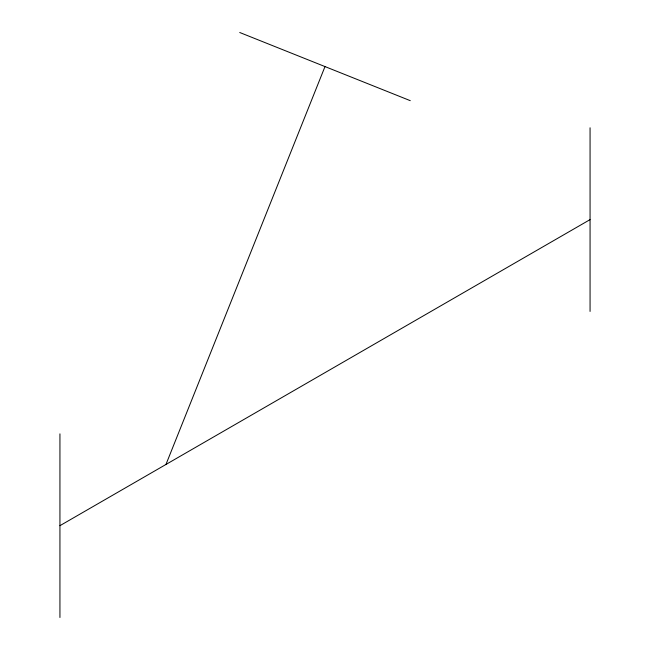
<?xml version="1.0" encoding="UTF-8"?>
<svg xmlns="http://www.w3.org/2000/svg" width="650" height="650" viewBox="0 0 650 650"><rect width="100%" height="100%" fill="white"/><g stroke="black" fill="none" stroke-linecap="round" stroke-linejoin="round"><path stroke-width="0.97" d="M165.961 464.466L325 66.576M59.938 525.679L590.062 219.611M239.736 32.5L410.264 100.661M590.062 127.79L590.062 311.431M59.938 433.859L59.938 617.5"/></g></svg>
